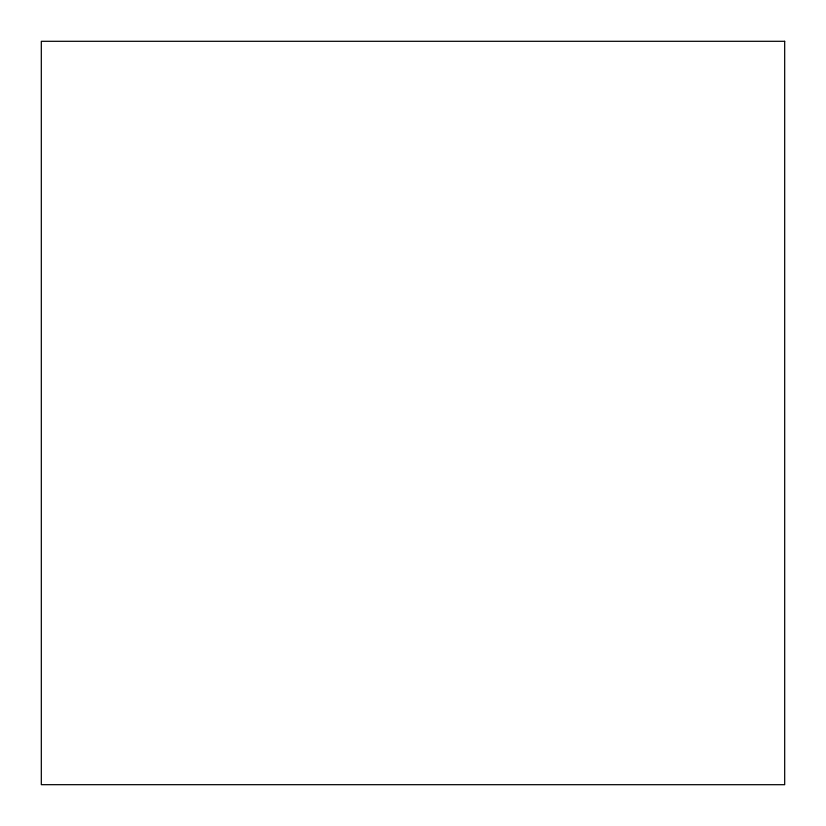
<?xml version="1.0" encoding="UTF-8"?>
<svg xmlns="http://www.w3.org/2000/svg" width="826" height="826" viewBox="0 0 826 826"><rect width="100%" height="100%" fill="white"/><g stroke="black" fill="none" stroke-linecap="round" stroke-linejoin="round"><path stroke-width="1.24" d="M784.679 41.3L41.31 41.3L41.321 784.679L784.69 784.7L784.679 41.3"/></g></svg>
